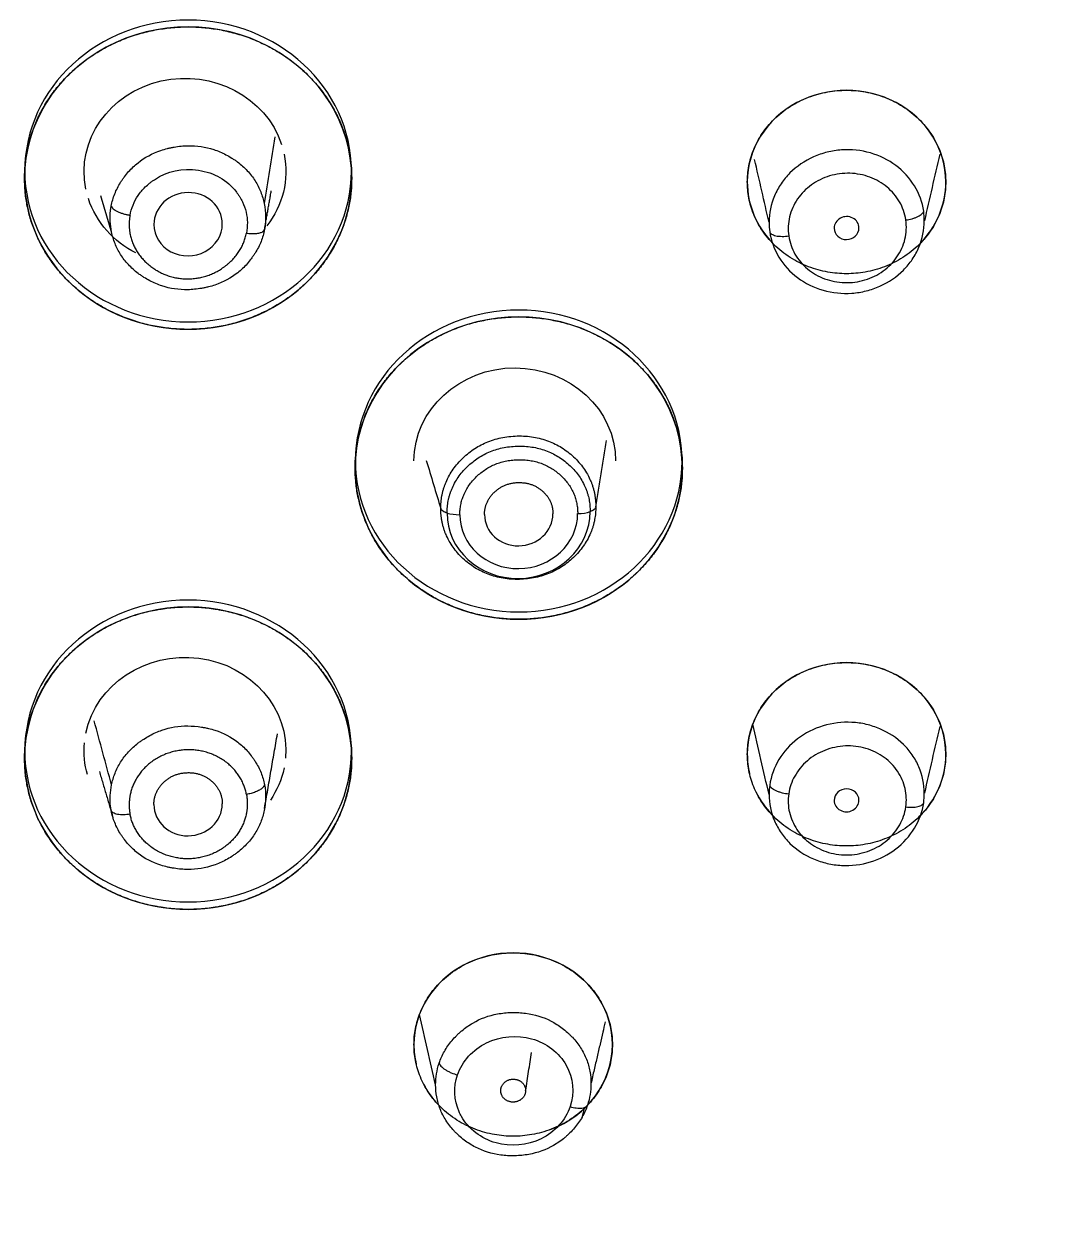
# Model space of a CAD drawing. Header units: millimetres. Extents: x 8883 to 11259, y -10160 to -6800.
# Drawn here: x 9758.93 to 9775.42, y -8386.65 to -8367.39 of the extents above; entities that cross this region are included whole.
import ezdxf

# ---------------------------------------------------------------- set-up
doc = ezdxf.new("R2010")
doc.units = ezdxf.units.MM
doc.layers.add('DIM', color=5, linetype='Continuous', lineweight=13)
doc.styles.add('ARIAL', font='arial.ttf')
doc.dimstyles.get("Standard").update_dxf_attribs({"dimtxt": 15, "dimasz": 15, "dimexe": 0.18, "dimexo": 0.0625, "dimgap": 4, "dimtad": 0, "dimdec": 1, "dimdsep": 46, "dimtxsty": 'ARIAL', "dimcen": 0, "dimclrd": 5, "dimclre": 5, "dimclrt": 5, "dimadec": 0, "dimazin": 0, "dimtfac": 1, "dimtdec": 1, "dimtofl": 0, "dimtmove": 0, "dimatfit": 3, "dimfxl": 1, "dimtolj": 1, "dimtzin": 0, "dimarcsym": 0})

# ---------------------------------------------------------------- blocks, each defined once
blk = doc.blocks.new('*D181')
at = {"layer": 'Defpoints', "color": 0, "transparency": 16777216}
for p in [(9790.112, -8262.466), (9790.112, -8375.129), (9680.114, -8375.98)]:
    blk.add_point(p, dxfattribs=at)
at = {"layer": 'DIM', "color": 5, "lineweight": -2, "transparency": 16777216}
for p, q in [((9680.114, -8375.917), (9680.114, -8262.286)), ((9790.112, -8375.067), (9790.112, -8262.286)), ((9698.114, -8262.466), (9711.106, -8262.466)), ((9772.112, -8262.466), (9759.12, -8262.466))]:
    blk.add_line(p, q, dxfattribs=at)
at = {"layer": 'DIM', "color": 5, "transparency": 16777216}
for points in [[(9698.114, -8259.466), (9698.114, -8265.466), (9680.114, -8262.466)], [(9772.112, -8259.466), (9772.112, -8265.466), (9790.112, -8262.466)]]:
    blk.add_solid(points, dxfattribs=at)
at = {"layer": 'DIM', "color": 5, "transparency": 16777216, "insert": (9735.113, -8262.466), "char_height": 18, "attachment_point": 5, "style": 'ARIAL'}
blk.add_mtext('\\A1;110', dxfattribs=at)
blk = doc.blocks.new('*D185')
at = {"layer": 'Defpoints', "color": 0, "transparency": 16777216}
for p in [(9678.596, -7626.145), (9989.37, -9683.127), (10114.894, -9683.127)]:
    blk.add_point(p, dxfattribs=at)
at = {"layer": 'DIM', "color": 5, "lineweight": -2, "transparency": 16777216}
for p, q in [((9678.658, -7626.145), (10115.074, -7626.145)), ((10114.894, -7644.145), (10114.894, -8614.508)), ((10114.894, -9665.127), (10114.894, -8694.764)), ((9989.433, -9683.127), (10115.074, -9683.127))]:
    blk.add_line(p, q, dxfattribs=at)
at = {"layer": 'DIM', "color": 5, "transparency": 16777216}
for points in [[(10111.894, -7644.145), (10117.894, -7644.145), (10114.894, -7626.145)], [(10111.894, -9665.127), (10117.894, -9665.127), (10114.894, -9683.127)]]:
    blk.add_solid(points, dxfattribs=at)
at = {"layer": 'DIM', "color": 5, "transparency": 16777216, "insert": (10114.894, -8654.636), "char_height": 18, "attachment_point": 5, "rotation": 90, "style": 'ARIAL'}
blk.add_mtext('\\A1;(2280)', dxfattribs=at)

msp = doc.modelspace()

# ---------------------------------------------------------------- linework, layer by layer
at = {"linetype": 'Continuous', "lineweight": 18}
for centre, major_axis, ratio, start_param, end_param in [((9761.57, -8369.874), (2.63, 0), 0.924527, 0, 3.141593), ((9772.153, -8369.936), (1.595, 0), 0.924527, 0, 3.141593), ((9761.57, -8369.874), (2.63, 0), 0.924527, 3.141593, 6.283185), ((9772.153, -8369.936), (1.595, 0), 0.924527, 3.141593, 3.875547), ((9772.153, -8369.936), (1.595, 0), 0.924527, 5.539953, 6.283185), ((9761.57, -8370.615), (-0.549, -0.032), 0.925906, 3.087149, 6.22874), ((9772.153, -8370.677), (-0.199, -0.016), 0.925665, 3.065471, 6.207064), ((9761.57, -8370.615), (-0.549, -0.032), 0.925906, 6.22874, 9.370333), ((9772.153, -8370.677), (-0.199, -0.016), 0.925665, 6.207064, 9.348656), ((9766.884, -8374.537), (2.63, 0), 0.924527, 0, 3.141593), ((9766.884, -8374.537), (2.63, 0), 0.924527, 3.141593, 6.283185), ((9766.884, -8375.278), (-0.549, -0.038), 0.924198, 6.218511, 9.360101), ((9761.57, -8379.202), (2.63, 0), 0.924527, 0, 3.141593), ((9772.153, -8379.14), (1.595, 0), 0.924527, 0, 3.141593), ((9761.57, -8379.202), (2.63, 0), 0.924527, 3.141593, 6.283185), ((9772.153, -8379.14), (1.595, 0), 0.924527, 3.141593, 3.355467), ((9772.153, -8379.14), (1.595, 0), 0.924527, 5.526847, 6.283185), ((9772.153, -8379.14), (1.595, 0), 0.924527, 3.561928, 3.865583), ((9772.153, -8379.88), (-0.199, -0.016), 0.922478, 3.066994, 6.208586), ((9761.57, -8379.943), (-0.549, -0.032), 0.922675, 6.229848, 9.371438), ((9772.153, -8379.88), (-0.199, -0.016), 0.922478, 6.208586, 9.350179), ((9766.795, -8383.808), (1.595, 0), 0.924527, 0, 3.141593), ((9766.795, -8383.808), (1.595, 0), 0.924527, 3.141593, 3.355467), ((9766.795, -8383.808), (1.595, 0), 0.924527, 5.095467, 6.283185), ((9766.795, -8383.808), (1.595, 0), 0.924527, 3.586128, 3.853261)]:
    msp.add_ellipse(centre, major_axis=major_axis, ratio=ratio, start_param=start_param, end_param=end_param, dxfattribs=at)
at = {"linetype": 'Continuous', "lineweight": 13}
for centre, major_axis, ratio, start_param, end_param in [((9766.882, -8375.248), (-1.148, -0.08), 0.924198, 6.218512, 9.360103), ((9765.929, -8375.173), (-0.3, 0), 0.381102, 0.855733, 1.59663), ((9766.884, -8375.278), (0.945, 0.066), 0.924198, 3.076918, 6.21851), ((9767.824, -8375.154), (-0.3, 0), 0.381111, 1.597496, 2.339261)]:
    msp.add_ellipse(centre, major_axis=major_axis, ratio=ratio, start_param=start_param, end_param=end_param, dxfattribs=at)
at = {"linetype": 'Continuous', "lineweight": 18}
for points, weights, knots in [([(9758.94, -8369.874), (9758.94, -8367.442), (9761.57, -8367.442), (9764.2, -8367.442), (9764.2, -8369.874)], [1, 0.707106781187, 1, 0.707106781187, 1], [0, 0, 0, 0.5, 0.5, 1, 1, 1]), ([(9770.558, -8369.936), (9770.558, -8368.461), (9772.153, -8368.461), (9773.748, -8368.461), (9773.748, -8369.936)], [1, 0.707106781187, 1, 0.707106781187, 1], [0, 0, 0, 0.5, 0.5, 1, 1, 1]), ([(9764.2, -8369.874), (9764.2, -8372.306), (9761.57, -8372.306), (9758.94, -8372.306), (9758.94, -8369.874)], [1, 0.707106781187, 1, 0.707106781187, 1], [0, 0, 0, 0.5, 0.5, 1, 1, 1]), ([(9773.748, -8369.936), (9773.748, -8371.411), (9772.153, -8371.411), (9770.558, -8371.411), (9770.558, -8369.936)], [1, 0.707106781187, 1, 0.707106781187, 1], [0, 0, 0, 0.5, 0.5, 1, 1, 1]), ([(9764.254, -8374.537), (9764.254, -8372.105), (9766.884, -8372.105), (9769.515, -8372.105), (9769.515, -8374.537)], [1, 0.707107125781, 1, 0.707107125781, 1], [0, 0, 0, 0.5, 0.5, 1, 1, 1]), ([(9769.515, -8374.537), (9769.515, -8376.969), (9766.884, -8376.969), (9764.254, -8376.969), (9764.254, -8374.537)], [1, 0.707106896051, 1, 0.707106781187, 1], [0, 0, 0, 0.5, 0.5, 1, 1, 1]), ([(9768.123, -8375.161), (9768.124, -8375.621), (9767.418, -8376.313), (9766.375, -8376.339), (9765.631, -8375.669), (9765.631, -8375.186)], [0.993815705444, 0.922369373961, 0.922369373961, 0.922369373961, 0.922369373961, 1], [0, 0, 0, 0.242298, 0.494866, 0.747433, 1, 1, 1]), ([(9758.94, -8379.202), (9758.94, -8376.77), (9761.57, -8376.77), (9764.2, -8376.77), (9764.2, -8379.202)], [1, 0.707106781187, 1, 0.707106781187, 1], [0, 0, 0, 0.5, 0.5, 1, 1, 1]), ([(9770.558, -8379.14), (9770.558, -8377.665), (9772.153, -8377.665), (9773.748, -8377.665), (9773.748, -8379.14)], [1, 0.707106781187, 1, 0.707106781187, 1], [0, 0, 0, 0.5, 0.5, 1, 1, 1]), ([(9764.2, -8379.202), (9764.2, -8381.634), (9761.57, -8381.634), (9758.94, -8381.634), (9758.94, -8379.202)], [1, 0.707106781187, 1, 0.707106781187, 1], [0, 0, 0, 0.5, 0.5, 1, 1, 1]), ([(9762.508, -8379.785), (9762.371, -8379.066), (9761.58, -8379.067), (9760.788, -8379.068), (9760.64, -8379.787)], [1, 0.768071669686, 1, 0.768071669686, 1], [0, 0, 0, 0.5, 0.5, 1, 1, 1]), ([(9773.748, -8379.14), (9773.748, -8380.614), (9772.153, -8380.614), (9770.558, -8380.614), (9770.558, -8379.14)], [1, 0.707106781187, 1, 0.707106781187, 1], [0, 0, 0, 0.5, 0.5, 1, 1, 1]), ([(9761.02, -8379.948), (9761.02, -8379.737), (9761.342, -8379.437), (9761.798, -8379.433), (9762.12, -8379.728), (9762.12, -8379.938)], [0.997072288183, 0.923879492767, 0.923879492767, 0.923879492767, 0.923879492767, 1], [0, 0, 0, 0.25, 0.5, 0.75, 1, 1, 1]), ([(9762.505, -8380.099), (9762.356, -8380.819), (9761.565, -8380.82), (9760.773, -8380.821), (9760.637, -8380.102)], [1, 0.768056623369, 1, 0.768056623369, 1], [0, 0, 0, 0.5, 0.5, 1, 1, 1]), ([(9765.2, -8383.808), (9765.2, -8382.333), (9766.795, -8382.333), (9768.39, -8382.333), (9768.39, -8383.808)], [1, 0.707107304957, 1, 0.707107304957, 1], [0, 0, 0, 0.5, 0.5, 1, 1, 1]), ([(9768.39, -8383.808), (9768.39, -8385.282), (9766.795, -8385.282), (9765.2, -8385.282), (9765.2, -8383.808)], [1, 0.707106955777, 1, 0.707106781187, 1], [0, 0, 0, 0.5, 0.5, 1, 1, 1]), ([(9766.595, -8384.551), (9766.595, -8384.473), (9766.714, -8384.364), (9766.882, -8384.365), (9766.995, -8384.473), (9766.995, -8384.547)], [1, 0.922369618366, 0.922369618366, 0.922369618366, 0.922369618366, 0.993816130412], [0, 0, 0, 0.252567, 0.505134, 0.757701, 1, 1, 1]), ([(9766.995, -8384.547), (9766.995, -8384.731), (9766.795, -8384.733), (9766.595, -8384.735), (9766.595, -8384.551)], [1, 0.707107295597, 1, 0.707106781189, 1], [0, 0, 0, 0.5, 0.5, 1, 1, 1])]:
    msp.add_rational_spline(points, weights, degree=2, knots=knots, dxfattribs=at)
for points, degree, knots in [([(9764.195, -8369.759), (9764.195, -8368.422), (9763.014, -8367.333), (9760.126, -8367.332), (9758.945, -8368.416), (9758.945, -8369.759)], 3, [0, 0, 0, 0, 0.5, 0.5, 1, 1, 1, 1]), ([(9759.926, -8370.049), (9759.765, -8369.267), (9760.302, -8368.5), (9761.968, -8368.124), (9762.821, -8368.569), (9763.072, -8369.333)], 3, [0, 0, 0, 0, 0.5, 0.5, 1, 1, 1, 1]), ([(9758.945, -8369.759), (9758.945, -8371.097), (9760.126, -8372.186), (9763.014, -8372.187), (9764.195, -8371.103), (9764.195, -8369.759)], 3, [0, 0, 0, 0, 0.5, 0.5, 1, 1, 1, 1]), ([(9760.337, -8370.323), (9760.338, -8370.329), (9760.342, -8370.336), (9760.352, -8370.351), (9760.358, -8370.358), (9760.375, -8370.373), (9760.385, -8370.381), (9760.408, -8370.396), (9760.421, -8370.404), (9760.45, -8370.418), (9760.466, -8370.425), (9760.499, -8370.437), (9760.516, -8370.443), (9760.551, -8370.453), (9760.568, -8370.458), (9760.603, -8370.465), (9760.62, -8370.468), (9760.637, -8370.471)], 3, [0, 0, 0, 0, 0.125, 0.125, 0.25, 0.25, 0.375, 0.375, 0.5, 0.5, 0.625, 0.625, 0.75, 0.75, 0.875, 0.875, 1, 1, 1, 1]), ([(9762.793, -8370.284), (9762.807, -8370.352), (9762.815, -8370.421), (9762.817, -8370.56), (9762.811, -8370.63), (9762.798, -8370.699)], 3, [0, 0, 0, 0, 0.5, 0.5, 1, 1, 1, 1]), ([(9773.106, -8370.547), (9773.139, -8370.543), (9773.191, -8370.532), (9773.257, -8370.511), (9773.302, -8370.492), (9773.339, -8370.471), (9773.367, -8370.449), (9773.385, -8370.427), (9773.391, -8370.414), (9773.393, -8370.407)], 3, [0, 0, 0, 0, 0.249923, 0.374975, 0.500028, 0.62508, 0.750133, 0.875186, 1, 1, 1, 1]), ([(9762.798, -8370.699), (9762.786, -8370.765), (9762.767, -8370.83), (9762.717, -8370.957), (9762.685, -8371.02), (9762.637, -8371.096), (9762.628, -8371.111), (9762.607, -8371.14), (9762.596, -8371.155), (9762.564, -8371.198), (9762.497, -8371.281), (9762.321, -8371.448), (9762.107, -8371.563), (9761.915, -8371.62), (9761.851, -8371.634), (9761.823, -8371.64), (9761.805, -8371.644), (9761.795, -8371.645), (9761.711, -8371.66), (9761.491, -8371.682), (9761.214, -8371.641), (9760.986, -8371.544), (9760.891, -8371.49), (9760.845, -8371.46), (9760.829, -8371.45), (9760.799, -8371.429), (9760.784, -8371.419), (9760.711, -8371.364), (9760.658, -8371.316), (9760.564, -8371.214), (9760.522, -8371.16), (9760.45, -8371.046), (9760.42, -8370.987), (9760.372, -8370.864), (9760.353, -8370.802), (9760.34, -8370.738)], 3, [0, 0, 0, 0, 0.0625, 0.0625, 0.125, 0.125, 0.140625, 0.140625, 0.15625, 0.15625, 0.1875, 0.25, 0.375, 0.40625, 0.421875, 0.429688, 0.429688, 0.4375, 0.4375, 0.5, 0.625, 0.6875, 0.71875, 0.71875, 0.734375, 0.734375, 0.75, 0.75, 0.8125, 0.8125, 0.875, 0.875, 0.9375, 0.9375, 1, 1, 1, 1]), ([(9760.64, -8370.787), (9760.709, -8371.098), (9760.977, -8371.299), (9761.243, -8371.498), (9761.91, -8371.489), (9762.176, -8371.282), (9762.445, -8371.072), (9762.508, -8370.757)], 2, [0, 0, 0, 0.25, 0.25, 0.5, 0.75, 0.75, 1, 1, 1]), ([(9769.509, -8374.423), (9769.509, -8373.085), (9768.328, -8371.996), (9765.44, -8371.995), (9764.259, -8373.079), (9764.259, -8374.423)], 3, [0, 0, 0, 0, 0.5, 0.5, 1, 1, 1, 1]), ([(9765.2, -8374.423), (9765.2, -8373.596), (9765.935, -8372.923), (9767.714, -8372.927), (9768.441, -8373.594), (9768.441, -8374.423)], 3, [0, 0, 0, 0, 0.5, 0.5, 1, 1, 1, 1]), ([(9764.259, -8374.423), (9764.259, -8375.76), (9765.44, -8376.849), (9768.328, -8376.85), (9769.509, -8375.766), (9769.509, -8374.423)], 3, [0, 0, 0, 0, 0.5, 0.5, 1, 1, 1, 1]), ([(9764.195, -8379.088), (9764.195, -8377.75), (9763.014, -8376.661), (9760.126, -8376.66), (9758.945, -8377.744), (9758.945, -8379.088)], 3, [0, 0, 0, 0, 0.5, 0.5, 1, 1, 1, 1]), ([(9759.926, -8378.798), (9760.087, -8378.016), (9760.892, -8377.486), (9762.591, -8377.702), (9763.207, -8378.407), (9763.136, -8379.203)], 3, [0, 0, 0, 0, 0.5, 0.5, 1, 1, 1, 1]), ([(9760.34, -8379.632), (9760.353, -8379.569), (9760.372, -8379.506), (9760.42, -8379.383), (9760.45, -8379.323), (9760.522, -8379.209), (9760.564, -8379.154), (9760.658, -8379.051), (9760.711, -8379.002), (9760.784, -8378.947), (9760.799, -8378.936), (9760.829, -8378.914), (9760.844, -8378.904), (9760.891, -8378.874), (9760.986, -8378.818), (9761.214, -8378.717), (9761.491, -8378.672), (9761.711, -8378.69), (9761.795, -8378.703), (9761.805, -8378.705), (9761.823, -8378.708), (9761.851, -8378.713), (9761.915, -8378.727), (9762.107, -8378.78), (9762.32, -8378.892), (9762.497, -8379.055), (9762.564, -8379.136), (9762.596, -8379.178), (9762.607, -8379.193), (9762.628, -8379.222), (9762.637, -8379.237), (9762.685, -8379.312), (9762.717, -8379.374), (9762.767, -8379.5), (9762.786, -8379.564), (9762.798, -8379.629)], 3, [0, 0, 0, 0, 0.0625, 0.0625, 0.125, 0.125, 0.1875, 0.1875, 0.25, 0.25, 0.265625, 0.265625, 0.28125, 0.28125, 0.3125, 0.375, 0.5, 0.5625, 0.5625, 0.570312, 0.570312, 0.578125, 0.59375, 0.625, 0.75, 0.8125, 0.84375, 0.84375, 0.859375, 0.859375, 0.875, 0.875, 0.9375, 0.9375, 1, 1, 1, 1]), ([(9758.945, -8379.088), (9758.945, -8380.425), (9760.126, -8381.514), (9763.014, -8381.515), (9764.195, -8380.431), (9764.195, -8379.088)], 3, [0, 0, 0, 0, 0.5, 0.5, 1, 1, 1, 1]), ([(9760.323, -8379.972), (9760.317, -8379.915), (9760.315, -8379.858), (9760.321, -8379.745), (9760.328, -8379.688), (9760.34, -8379.632)], 3, [0, 0, 0, 0, 0.5, 0.5, 1, 1, 1, 1]), ([(9762.798, -8379.629), (9762.811, -8379.698), (9762.817, -8379.768), (9762.815, -8379.907), (9762.807, -8379.976), (9762.793, -8380.043)], 3, [0, 0, 0, 0, 0.5, 0.5, 1, 1, 1, 1]), ([(9770.907, -8379.787), (9770.908, -8379.932), (9770.938, -8380.076), (9771.024, -8380.277), (9771.059, -8380.342), (9771.122, -8380.433), (9771.144, -8380.462), (9771.192, -8380.519), (9771.217, -8380.546), (9771.351, -8380.676), (9771.48, -8380.761), (9771.692, -8380.852), (9771.766, -8380.877), (9771.917, -8380.912), (9771.995, -8380.923), (9772.229, -8380.935), (9772.387, -8380.915), (9772.685, -8380.824), (9772.825, -8380.754), (9773.187, -8380.476), (9773.351, -8380.204), (9773.393, -8379.919)], 3, [0, 0, 0, 0, 0.125, 0.125, 0.1875, 0.1875, 0.21875, 0.21875, 0.25, 0.25, 0.375, 0.375, 0.4375, 0.4375, 0.5, 0.5, 0.625, 0.625, 0.75, 0.75, 1, 1, 1, 1]), ([(9773.106, -8379.987), (9773.139, -8379.991), (9773.191, -8379.994), (9773.257, -8379.989), (9773.302, -8379.981), (9773.339, -8379.969), (9773.367, -8379.954), (9773.385, -8379.937), (9773.391, -8379.925), (9773.393, -8379.919)], 3, [0, 0, 0, 0, 0.250058, 0.375088, 0.500117, 0.625146, 0.750175, 0.875204, 1, 1, 1, 1]), ([(9762.793, -8380.043), (9762.78, -8380.107), (9762.761, -8380.17), (9762.712, -8380.293), (9762.682, -8380.353), (9762.611, -8380.467), (9762.569, -8380.522), (9762.474, -8380.625), (9762.421, -8380.674), (9762.349, -8380.729), (9762.334, -8380.74), (9762.304, -8380.761), (9762.288, -8380.772), (9762.241, -8380.802), (9762.147, -8380.858), (9761.918, -8380.958), (9761.641, -8381.004), (9761.421, -8380.986), (9761.337, -8380.972), (9761.328, -8380.971), (9761.309, -8380.968), (9761.282, -8380.962), (9761.218, -8380.949), (9761.026, -8380.896), (9760.812, -8380.784), (9760.636, -8380.621), (9760.569, -8380.54), (9760.536, -8380.498), (9760.526, -8380.483), (9760.505, -8380.454), (9760.495, -8380.439), (9760.448, -8380.364), (9760.416, -8380.302), (9760.366, -8380.176), (9760.347, -8380.112), (9760.335, -8380.047)], 3, [0, 0, 0, 0, 0.0625, 0.0625, 0.125, 0.125, 0.1875, 0.1875, 0.25, 0.25, 0.265625, 0.265625, 0.28125, 0.28125, 0.3125, 0.375, 0.5, 0.5625, 0.5625, 0.570312, 0.570312, 0.578125, 0.59375, 0.625, 0.75, 0.8125, 0.84375, 0.84375, 0.859375, 0.859375, 0.875, 0.875, 0.9375, 0.9375, 1, 1, 1, 1]), ([(9765.605, -8384.106), (9765.627, -8384.042), (9765.655, -8383.979), (9765.724, -8383.857), (9765.765, -8383.798), (9765.835, -8383.715), (9765.86, -8383.688), (9765.9, -8383.648), (9765.914, -8383.635), (9765.941, -8383.61), (9766.011, -8383.549), (9766.202, -8383.414), (9766.468, -8383.316), (9766.691, -8383.294), (9766.788, -8383.292), (9766.807, -8383.292), (9766.846, -8383.292), (9766.903, -8383.294), (9767.108, -8383.312), (9767.345, -8383.386), (9767.556, -8383.519), (9767.64, -8383.589), (9767.681, -8383.626), (9767.695, -8383.639), (9767.721, -8383.665), (9767.734, -8383.678), (9767.797, -8383.745), (9767.841, -8383.801), (9767.917, -8383.92), (9767.948, -8383.981), (9767.997, -8384.107), (9768.016, -8384.172), (9768.04, -8384.303), (9768.046, -8384.369), (9768.045, -8384.434)], 3, [0, 0, 0, 0, 0.0625, 0.0625, 0.125, 0.125, 0.15625, 0.15625, 0.171875, 0.171875, 0.1875, 0.25, 0.375, 0.4375, 0.4375, 0.453125, 0.453125, 0.46875, 0.5, 0.625, 0.6875, 0.71875, 0.71875, 0.734375, 0.734375, 0.75, 0.75, 0.8125, 0.8125, 0.875, 0.875, 0.9375, 0.9375, 1, 1, 1, 1]), ([(9768.274, -8383.441), (9768.261, -8383.498), (9768.233, -8383.618), (9768.19, -8383.805), (9768.144, -8384.006), (9768.095, -8384.217), (9768.062, -8384.361), (9768.045, -8384.434)], 3, [0, 0, 0, 0, 0.170749, 0.363428, 0.565863, 0.778053, 1, 1, 1, 1]), ([(9765.607, -8384.107), (9765.608, -8384.114), (9765.614, -8384.129), (9765.633, -8384.154), (9765.662, -8384.182), (9765.7, -8384.21), (9765.746, -8384.237), (9765.814, -8384.269), (9765.867, -8384.287), (9765.9, -8384.297)], 3, [0, 0, 0, 0, 0.124719, 0.24976, 0.3748, 0.49984, 0.62488, 0.74992, 1, 1, 1, 1]), ([(9768.045, -8384.434), (9768.046, -8384.493), (9768.041, -8384.552), (9768.023, -8384.669), (9768.008, -8384.727), (9767.989, -8384.783)], 3, [0, 0, 0, 0, 0.5, 0.5, 1, 1, 1, 1]), ([(9767.989, -8384.783), (9767.967, -8384.848), (9767.939, -8384.911), (9767.869, -8385.033), (9767.828, -8385.092), (9767.757, -8385.176), (9767.732, -8385.203), (9767.692, -8385.242), (9767.678, -8385.255), (9767.651, -8385.28), (9767.581, -8385.341), (9767.389, -8385.476), (9767.122, -8385.573), (9766.898, -8385.595), (9766.802, -8385.597), (9766.782, -8385.597), (9766.744, -8385.597), (9766.687, -8385.595), (9766.482, -8385.576), (9766.245, -8385.502), (9766.035, -8385.368), (9765.951, -8385.298), (9765.91, -8385.261), (9765.896, -8385.248), (9765.87, -8385.222), (9765.857, -8385.209), (9765.794, -8385.142), (9765.751, -8385.085), (9765.676, -8384.967), (9765.645, -8384.906), (9765.596, -8384.78), (9765.578, -8384.715), (9765.554, -8384.585), (9765.548, -8384.519), (9765.549, -8384.454)], 3, [0, 0, 0, 0, 0.0625, 0.0625, 0.125, 0.125, 0.15625, 0.15625, 0.171875, 0.171875, 0.1875, 0.25, 0.375, 0.4375, 0.4375, 0.453125, 0.453125, 0.46875, 0.5, 0.625, 0.6875, 0.71875, 0.71875, 0.734375, 0.734375, 0.75, 0.75, 0.8125, 0.8125, 0.875, 0.875, 0.9375, 0.9375, 1, 1, 1, 1]), ([(9767.71, -8384.806), (9767.635, -8385.025), (9767.29, -8385.407), (9766.488, -8385.479), (9766.052, -8385.145), (9765.936, -8384.913), (9765.925, -8384.887)], 3, [0, 0, 0, 0, 0.320301, 0.640602, 0.960903, 1, 1, 1, 1]), ([(9767.71, -8384.806), (9767.742, -8384.815), (9767.793, -8384.826), (9767.856, -8384.832), (9767.9, -8384.831), (9767.936, -8384.825), (9767.963, -8384.814), (9767.98, -8384.8), (9767.986, -8384.789), (9767.987, -8384.783)], 3, [0, 0, 0, 0, 0.250077, 0.375115, 0.500154, 0.625192, 0.750231, 0.875269, 1, 1, 1, 1])]:
    msp.add_open_spline(points, degree=degree, knots=knots, dxfattribs=at)
for points, degree in [([(9762.966, -8369.211), (9762.908, -8369.569), (9762.85, -8369.926), (9762.793, -8370.284)], 3), ([(9763.113, -8369.487), (9763.199, -8369.904), (9763.087, -8370.317), (9762.836, -8370.641)], 3), ([(9773.106, -8370.547), (9773.089, -8370.441), (9773.023, -8370.249), (9772.815, -8370.003), (9772.537, -8369.843), (9772.208, -8369.778), (9771.875, -8369.822), (9771.576, -8369.97), (9771.35, -8370.198), (9771.218, -8370.494), (9771.21, -8370.697), (9771.224, -8370.804)], 3), ([(9760.34, -8370.738), (9760.282, -8370.545), (9760.225, -8370.353), (9760.167, -8370.161)], 3), ([(9762.798, -8370.701), (9762.907, -8370.079)], 1), ([(9760.729, -8371.077), (9760.375, -8370.895), (9760.094, -8370.59), (9759.967, -8370.203)], 3), ([(9771.224, -8370.804), (9771.241, -8370.909), (9771.306, -8371.102), (9771.514, -8371.348), (9771.792, -8371.508), (9772.121, -8371.572), (9772.455, -8371.528), (9772.753, -8371.381), (9772.979, -8371.152), (9773.112, -8370.857), (9773.12, -8370.653), (9773.106, -8370.547)], 3), ([(9760.34, -8379.632), (9760.247, -8379.289), (9760.154, -8378.946), (9760.061, -8378.603)], 3), ([(9762.798, -8380.014), (9763.006, -8378.809)], 1), ([(9759.952, -8379.467), (9759.905, -8379.305), (9759.887, -8379.132), (9759.903, -8378.955)], 3), ([(9773.106, -8379.987), (9773.12, -8379.886), (9773.113, -8379.691), (9772.989, -8379.403), (9772.772, -8379.178), (9772.471, -8379.029), (9772.134, -8378.987), (9771.794, -8379.06), (9771.51, -8379.23), (9771.302, -8379.486), (9771.239, -8379.674), (9771.224, -8379.776)], 3), ([(9760.144, -8379.416), (9760.362, -8380.158)], 1), ([(9763.113, -8379.36), (9763.074, -8379.548), (9762.998, -8379.722), (9762.893, -8379.875)], 3), ([(9771.224, -8379.776), (9771.209, -8379.878), (9771.217, -8380.073), (9771.34, -8380.36), (9771.558, -8380.586), (9771.859, -8380.735), (9772.196, -8380.776), (9772.536, -8380.704), (9772.82, -8380.534), (9773.028, -8380.277), (9773.091, -8380.089), (9773.106, -8379.987)], 3), ([(9765.549, -8384.454), (9765.462, -8384.077), (9765.376, -8383.699), (9765.289, -8383.322)], 3), ([(9766.995, -8384.547), (9767.011, -8384.444), (9767.043, -8384.24), (9767.074, -8384.036), (9767.09, -8383.934)], 3), ([(9767.904, -8384.988), (9767.945, -8384.81)], 1)]:
    msp.add_open_spline(points, degree=degree, dxfattribs=at)
at = {"linetype": 'Continuous', "lineweight": 13}
for points, knots in [([(9760.335, -8370.323), (9760.347, -8370.257), (9760.366, -8370.192), (9760.416, -8370.064), (9760.448, -8370.002), (9760.495, -8369.926), (9760.505, -8369.911), (9760.526, -8369.881), (9760.536, -8369.866), (9760.569, -8369.823), (9760.636, -8369.741), (9760.812, -8369.574), (9761.026, -8369.459), (9761.218, -8369.402), (9761.282, -8369.387), (9761.309, -8369.382), (9761.328, -8369.378), (9761.337, -8369.376), (9761.421, -8369.362), (9761.641, -8369.34), (9761.918, -8369.38), (9762.146, -8369.477), (9762.241, -8369.532), (9762.288, -8369.561), (9762.304, -8369.572), (9762.334, -8369.592), (9762.349, -8369.603), (9762.421, -8369.658), (9762.474, -8369.705), (9762.569, -8369.807), (9762.611, -8369.862), (9762.682, -8369.975), (9762.712, -8370.035), (9762.761, -8370.157), (9762.78, -8370.22), (9762.793, -8370.284)], [0, 0, 0, 0, 0.0625, 0.0625, 0.125, 0.125, 0.140625, 0.140625, 0.15625, 0.15625, 0.1875, 0.25, 0.375, 0.40625, 0.421875, 0.429687, 0.429687, 0.4375, 0.4375, 0.5, 0.625, 0.6875, 0.71875, 0.71875, 0.734375, 0.734375, 0.75, 0.75, 0.8125, 0.8125, 0.875, 0.875, 0.9375, 0.9375, 1, 1, 1, 1]), ([(9773.393, -8370.407), (9773.351, -8370.121), (9773.187, -8369.852), (9772.825, -8369.58), (9772.685, -8369.512), (9772.387, -8369.427), (9772.229, -8369.409), (9771.995, -8369.425), (9771.917, -8369.438), (9771.766, -8369.476), (9771.692, -8369.502), (9771.48, -8369.597), (9771.351, -8369.685), (9771.217, -8369.818), (9771.192, -8369.845), (9771.144, -8369.903), (9771.077, -8369.993), (9771.024, -8370.091), (9770.938, -8370.294), (9770.908, -8370.439), (9770.907, -8370.584)], [0, 0, 0, 0, 0.25, 0.25, 0.375, 0.375, 0.5, 0.5, 0.5625, 0.5625, 0.625, 0.625, 0.75, 0.75, 0.78125, 0.78125, 0.8125, 0.875, 0.875, 1, 1, 1, 1]), ([(9760.637, -8370.471), (9760.647, -8370.416), (9760.663, -8370.361), (9760.706, -8370.255), (9760.733, -8370.204), (9760.798, -8370.106), (9760.837, -8370.06), (9760.903, -8369.995), (9760.926, -8369.975), (9760.963, -8369.945), (9760.975, -8369.935), (9761.001, -8369.917), (9761.014, -8369.908), (9761.241, -8369.758), (9761.477, -8369.707), (9761.994, -8369.786), (9762.198, -8369.904), (9762.357, -8370.113), (9762.367, -8370.126), (9762.384, -8370.151), (9762.409, -8370.19), (9762.431, -8370.229), (9762.469, -8370.31), (9762.489, -8370.365), (9762.515, -8370.476), (9762.522, -8370.533), (9762.523, -8370.646), (9762.518, -8370.702), (9762.508, -8370.757)], [0, 0, 0, 0, 0.0625, 0.0625, 0.125, 0.125, 0.1875, 0.1875, 0.21875, 0.21875, 0.234375, 0.234375, 0.25, 0.25, 0.5, 0.5, 0.75, 0.75, 0.765625, 0.765625, 0.78125, 0.8125, 0.8125, 0.875, 0.875, 0.9375, 0.9375, 1, 1, 1, 1]), ([(9760.34, -8370.738), (9760.328, -8370.682), (9760.321, -8370.626), (9760.315, -8370.512), (9760.317, -8370.455), (9760.323, -8370.397)], [0, 0, 0, 0, 0.5, 0.5, 1, 1, 1, 1]), ([(9770.918, -8370.737), (9770.939, -8370.88), (9770.99, -8371.019), (9771.143, -8371.271), (9771.245, -8371.384), (9771.487, -8371.565), (9771.627, -8371.633), (9771.925, -8371.718), (9772.083, -8371.735), (9772.317, -8371.719), (9772.395, -8371.706), (9772.546, -8371.668), (9772.619, -8371.642), (9772.831, -8371.547), (9772.96, -8371.459), (9773.094, -8371.326), (9773.119, -8371.299), (9773.167, -8371.241), (9773.234, -8371.152), (9773.357, -8370.923), (9773.403, -8370.706), (9773.403, -8370.561)], [0, 0, 0, 0, 0.125, 0.125, 0.25, 0.25, 0.375, 0.375, 0.5, 0.5, 0.5625, 0.5625, 0.625, 0.625, 0.75, 0.75, 0.78125, 0.78125, 0.8125, 0.875, 1, 1, 1, 1]), ([(9770.918, -8370.737), (9770.92, -8370.744), (9770.926, -8370.756), (9770.945, -8370.774), (9770.975, -8370.789), (9771.016, -8370.801), (9771.064, -8370.809), (9771.135, -8370.812), (9771.19, -8370.808), (9771.224, -8370.804)], [0, 0, 0, 0, 0.124794, 0.24985, 0.374905, 0.499961, 0.625016, 0.750071, 1, 1, 1, 1]), ([(9773.403, -8379.765), (9773.403, -8379.621), (9773.357, -8379.405), (9773.252, -8379.211), (9773.189, -8379.12), (9773.167, -8379.091), (9773.119, -8379.034), (9773.094, -8379.007), (9772.96, -8378.877), (9772.831, -8378.792), (9772.619, -8378.701), (9772.546, -8378.676), (9772.395, -8378.641), (9772.317, -8378.63), (9772.083, -8378.618), (9771.925, -8378.638), (9771.627, -8378.728), (9771.487, -8378.798), (9771.245, -8378.983), (9771.143, -8379.097), (9770.99, -8379.351), (9770.939, -8379.491), (9770.918, -8379.634)], [0, 0, 0, 0, 0.125, 0.1875, 0.1875, 0.21875, 0.21875, 0.25, 0.25, 0.375, 0.375, 0.4375, 0.4375, 0.5, 0.5, 0.625, 0.625, 0.75, 0.75, 0.875, 0.875, 1, 1, 1, 1]), ([(9770.918, -8379.634), (9770.92, -8379.641), (9770.926, -8379.655), (9770.945, -8379.677), (9770.975, -8379.7), (9771.016, -8379.722), (9771.064, -8379.742), (9771.135, -8379.763), (9771.19, -8379.772), (9771.224, -8379.776)], [0, 0, 0, 0, 0.124775, 0.249808, 0.37484, 0.499872, 0.624904, 0.749936, 1, 1, 1, 1]), ([(9760.637, -8380.102), (9760.621, -8380.105), (9760.603, -8380.107), (9760.568, -8380.111), (9760.551, -8380.112), (9760.516, -8380.113), (9760.499, -8380.112), (9760.466, -8380.11), (9760.45, -8380.108), (9760.421, -8380.103), (9760.408, -8380.099), (9760.385, -8380.091), (9760.375, -8380.087), (9760.358, -8380.076), (9760.352, -8380.071), (9760.342, -8380.059), (9760.338, -8380.053), (9760.337, -8380.046)], [0, 0, 0, 0, 0.125, 0.125, 0.25, 0.25, 0.375, 0.375, 0.5, 0.5, 0.625, 0.625, 0.75, 0.75, 0.875, 0.875, 1, 1, 1, 1]), ([(9765.549, -8384.454), (9765.549, -8384.395), (9765.553, -8384.337), (9765.572, -8384.22), (9765.586, -8384.163), (9765.605, -8384.106)], [0, 0, 0, 0, 0.5, 0.5, 1, 1, 1, 1])]:
    msp.add_open_spline(points, degree=3, knots=knots, dxfattribs=at)
for points, degree in [([(9770.907, -8370.584), (9770.83, -8370.247), (9770.753, -8369.911), (9770.675, -8369.574)], 3), ([(9773.65, -8369.489), (9773.568, -8369.847), (9773.486, -8370.204), (9773.404, -8370.561)], 3), ([(9773.403, -8370.561), (9773.404, -8370.51), (9773.4, -8370.458), (9773.393, -8370.407)], 3), ([(9770.907, -8370.584), (9770.907, -8370.635), (9770.911, -8370.686), (9770.918, -8370.737)], 3), ([(9768.123, -8375.161), (9768.293, -8374.093)], 1), ([(9765.399, -8374.415), (9765.476, -8374.672), (9765.553, -8374.929), (9765.631, -8375.186)], 3), ([(9770.907, -8379.787), (9770.82, -8379.41), (9770.734, -8379.032), (9770.647, -8378.654)], 3), ([(9773.65, -8378.693), (9773.568, -8379.05), (9773.486, -8379.407), (9773.404, -8379.765)], 3), ([(9770.918, -8379.634), (9770.911, -8379.685), (9770.907, -8379.736), (9770.907, -8379.787)], 3), ([(9773.393, -8379.919), (9773.4, -8379.868), (9773.404, -8379.816), (9773.403, -8379.765)], 3), ([(9765.9, -8384.297), (9765.975, -8384.078), (9766.32, -8383.696), (9767.123, -8383.624), (9767.739, -8384.095), (9767.785, -8384.588), (9767.71, -8384.806)], 3), ([(9765.925, -8384.887), (9765.844, -8384.702), (9765.834, -8384.489), (9765.9, -8384.297)], 3)]:
    msp.add_open_spline(points, degree=degree, dxfattribs=at)
for points, weights in [([(9760.323, -8370.397), (9760.328, -8370.36), (9760.335, -8370.323)], [0.947698482702, 0.943908032096, 0.940652993512]), ([(9765.937, -8375.287), (9765.937, -8374.925), (9766.492, -8374.406), (9767.277, -8374.398), (9767.832, -8374.905), (9767.832, -8375.268)], [1, 0.92387951049, 0.92387951049, 0.92387951049, 0.92387951049, 1]), ([(9765.732, -8375.259), (9765.644, -8375.23), (9765.631, -8375.186)], [1, 0.932007869274, 1]), ([(9768.123, -8375.161), (9768.116, -8375.205), (9768.032, -8375.236)], [1, 0.932007869278, 1]), ([(9762.796, -8379.63), (9762.779, -8379.739), (9762.508, -8379.785)], [0.994227310961, 0.734966351644, 0.999945662983])]:
    msp.add_rational_spline(points, weights, degree=2, dxfattribs=at)
at = {"linetype": 'Continuous', "lineweight": 18}
for points, weights in [([(9760.637, -8370.471), (9760.607, -8370.629), (9760.64, -8370.787)], [1, 0.983744520504, 1]), ([(9762.508, -8370.757), (9762.779, -8370.799), (9762.796, -8370.699)], [0.988012651367, 0.728157042653, 0.987940666283]), ([(9765.732, -8375.259), (9765.732, -8374.819), (9766.406, -8374.189), (9767.358, -8374.179), (9768.032, -8374.796), (9768.032, -8375.236)], [1, 0.923879488355, 0.923879488355, 0.923879488355, 0.923879488355, 1]), ([(9766.334, -8375.283), (9766.334, -8375.073), (9766.656, -8374.772), (9767.112, -8374.767), (9767.434, -8375.062), (9767.434, -8375.272)], [0.997072286065, 0.923879437697, 0.923879437697, 0.923879437697, 0.923879437697, 1]), ([(9760.64, -8379.787), (9760.607, -8379.945), (9760.637, -8380.102)], [1, 0.983784381886, 1]), ([(9762.508, -8379.785), (9762.537, -8379.942), (9762.505, -8380.099)], [1, 0.983817517706, 1]), ([(9760.335, -8380.047), (9760.328, -8380.01), (9760.323, -8379.972)], [0.940628808968, 0.943893916249, 0.947698412216])]:
    msp.add_rational_spline(points, weights, degree=2, dxfattribs=at)
at = {"linetype": 'Continuous', "lineweight": 13}
msp.add_rational_spline([(9765.631, -8375.186), (9765.63, -8374.726), (9766.335, -8374.034), (9767.379, -8374.008), (9768.123, -8374.678), (9768.123, -8375.161)], [0.993814719594, 0.922369129486, 0.922369129486, 0.922369129486, 0.922369129486, 1], degree=2, knots=[0, 0, 0, 0.242297, 0.494865, 0.747432, 1, 1, 1], dxfattribs=at)

# ---------------------------------------------------------------- dimensions: what is measured, and where the dimension line sits
at = {"layer": 'DIM', "color": 3}
dim = msp.add_linear_dim(base=(10114.894, -9683.127), p1=(9678.596, -7626.145), p2=(9989.37, -9683.127), angle=90, text='(2280)', dimstyle='Standard', override={"dimtxt": 18, "dimasz": 18, "dimgap": 5}, dxfattribs=at)
dim.commit()
dim.dimension.update_dxf_attribs({"geometry": '*D185', "text_midpoint": (10114.894, -8654.636)})
dim = msp.add_linear_dim(base=(9790.112, -8262.466), p1=(9680.114, -8375.98), p2=(9790.112, -8375.129), dimstyle='Standard', override={"dimtxt": 18, "dimasz": 18, "dimgap": 5}, dxfattribs=at)
dim.commit()
dim.dimension.update_dxf_attribs({"geometry": '*D181', "text_midpoint": (9735.113, -8262.466)})

doc.saveas('drawing.dxf')
